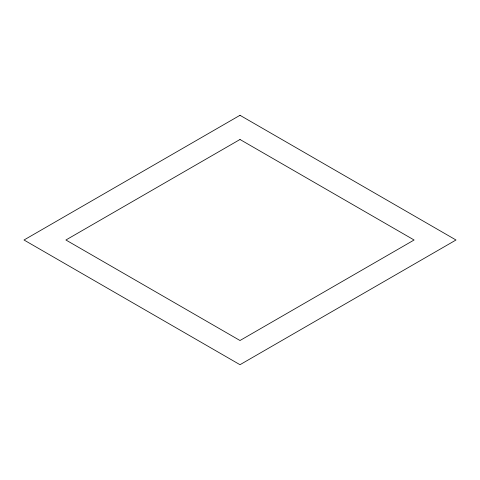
<?xml version="1.0" encoding="UTF-8"?>
<svg xmlns="http://www.w3.org/2000/svg" width="480" height="480" viewBox="0 0 480 480"><rect width="100%" height="100%" fill="white"/><g stroke="black" fill="none" stroke-linecap="round" stroke-linejoin="round"><path stroke-width="0.72" d="M240 115.296L24 240L240 364.704L456 240L240 115.296M240 139.488L65.904 240L240 340.512L414.096 240L240 139.488"/></g></svg>
